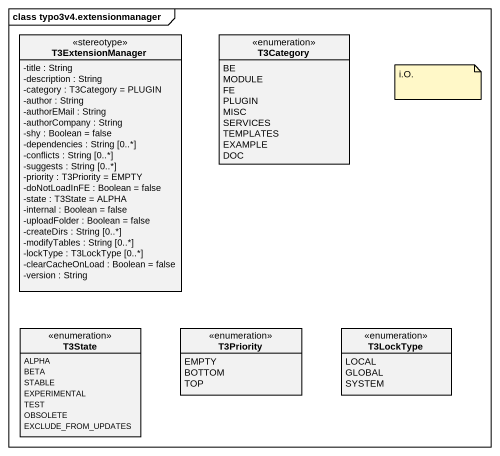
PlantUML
@startuml
mainframe class typo3v4.extensionmanager
hide circle
hide empty members
skinparam classAttributeIconSize 0
class T3ExtensionManager <<stereotype>> {
  -title : String
  -description : String
  -category : T3Category = PLUGIN
  -author : String
  -authorEMail : String
  -authorCompany : String
  -shy : Boolean = false
  -dependencies : String [0..*]
  -conflicts : String [0..*]
  -suggests : String [0..*]
  -priority : T3Priority = EMPTY
  -doNotLoadInFE : Boolean = false
  -state : T3State = ALPHA
  -internal : Boolean = false
  -uploadFolder : Boolean = false
  -createDirs : String [0..*]
  -modifyTables : String [0..*]
  -lockType : T3LockType [0..*]
  -clearCacheOnLoad : Boolean = false
  -version : String
}
enum T3Category {
  BE
  MODULE
  FE
  PLUGIN
  MISC
  SERVICES
  TEMPLATES
  EXAMPLE
  DOC
}
enum T3State {
  ALPHA
  BETA
  STABLE
  EXPERIMENTAL
  TEST
  OBSOLETE
  EXCLUDE_FROM_UPDATES
}
enum T3Priority {
  EMPTY
  BOTTOM
  TOP
}
enum T3LockType {
  LOCAL
  GLOBAL
  SYSTEM
}
note as N1
  i.O.
end note
@enduml
